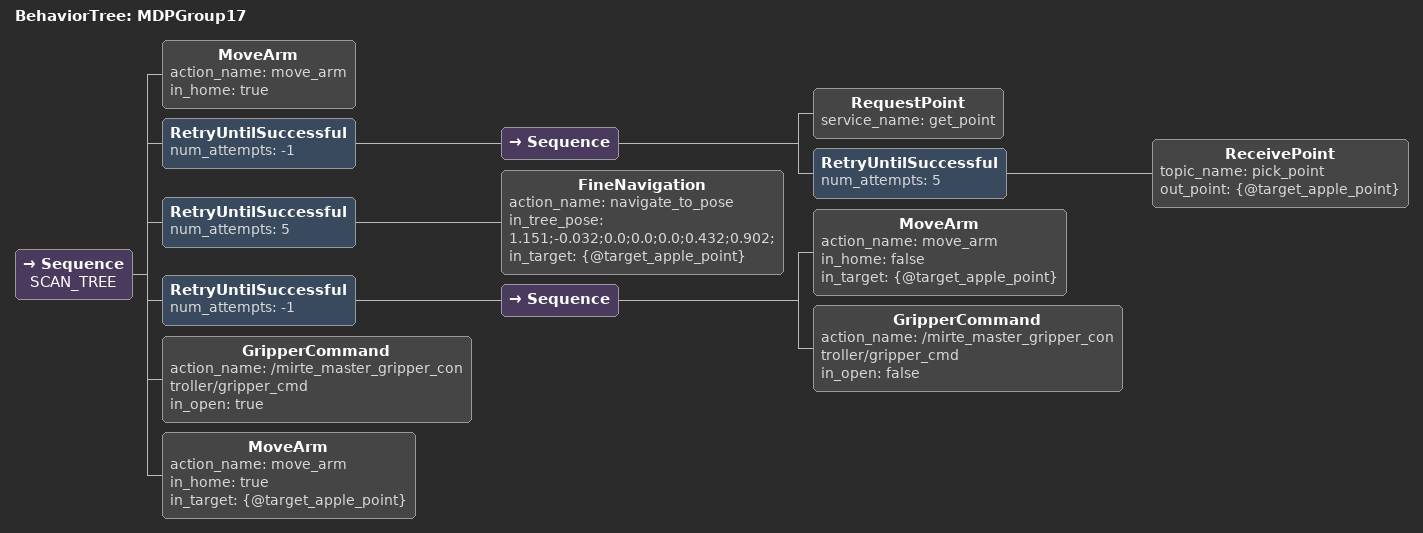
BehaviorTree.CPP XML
<root BTCPP_format="4">
  <BehaviorTree ID="MDPGroup17">
    <Sequence name="SCAN_TREE">
      <MoveArm action_name="move_arm" in_home="true" />
      <RetryUntilSuccessful num_attempts="-1">
        <Sequence>
          <RequestPoint service_name="get_point" />
          <RetryUntilSuccessful num_attempts="5">
            <ReceivePoint topic_name="pick_point" out_point="{@target_apple_point}" />
          </RetryUntilSuccessful>
        </Sequence>
      </RetryUntilSuccessful>
      <RetryUntilSuccessful
        num_attempts="5">
        <FineNavigation action_name="navigate_to_pose"
          in_tree_pose="1.151;-0.032;0.0;0.0;0.0;0.432;0.902;"
          in_target="{@target_apple_point}" />
      </RetryUntilSuccessful>
      <RetryUntilSuccessful num_attempts="-1">
        <Sequence>
          <MoveArm action_name="move_arm" in_home="false" in_target="{@target_apple_point}" />
          <GripperCommand action_name="/mirte_master_gripper_controller/gripper_cmd" in_open="false" />
        </Sequence>
      </RetryUntilSuccessful>
      <GripperCommand action_name="/mirte_master_gripper_controller/gripper_cmd" in_open="true" />
      <MoveArm action_name="move_arm" in_home="true" in_target="{@target_apple_point}" />
    </Sequence>
  </BehaviorTree>
</root>
